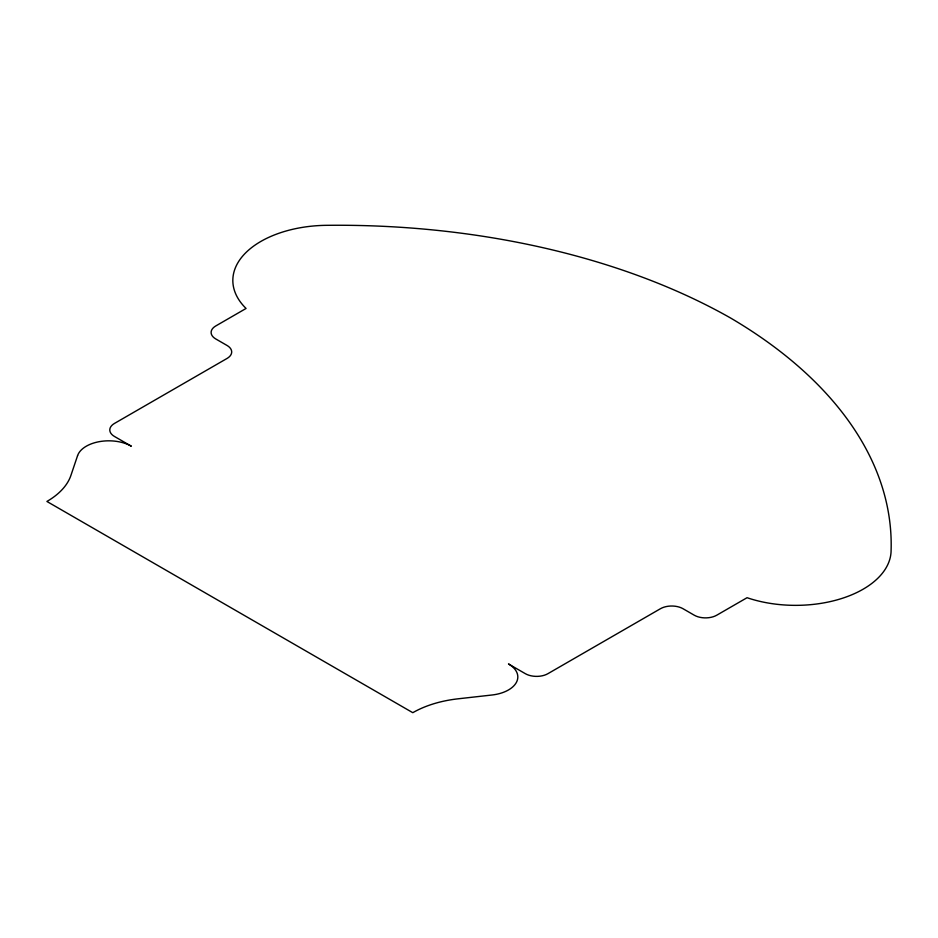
<?xml version="1.0" encoding="UTF-8"?>
<svg xmlns="http://www.w3.org/2000/svg" width="938" height="938" viewBox="0 0 938 938"><rect width="100%" height="100%" fill="white"/><g stroke="black" fill="none" stroke-linecap="round" stroke-linejoin="round"><path stroke-width="1.41" d="M77.561 455.692L70.936 475.355A87.574 50.558 0 0 1 46.9 501.455L412.79 712.692A87.574 50.558 0 0 1 457.99 698.822L492.051 694.999A31.845 18.385 0 0 0 516.428 682.325A31.845 18.385 0 0 0 508.49 663.952L525.374 673.695A15.923 9.192 0 0 0 547.886 673.695L660.469 608.703A15.923 9.192 0 0 1 682.993 608.703L694.249 615.199A15.923 9.192 0 0 0 716.761 615.199L747.058 597.705A95.524 55.154 0 0 0 842.922 598.104A95.524 55.154 0 0 0 891.1 550.243A560.138 323.387 0 0 0 730.561 317.994A560.138 323.387 0 0 0 328.277 225.308A95.524 55.154 0 0 0 245.393 253.119A95.524 55.154 0 0 0 246.061 308.461L215.775 325.955A15.923 9.192 0 0 0 215.775 338.958L227.031 345.454A15.923 9.192 0 0 1 227.031 358.457L114.448 423.448A15.923 9.192 0 0 0 114.448 436.451L131.332 446.207A31.845 18.385 0 0 0 99.51 441.622A31.845 18.385 0 0 0 77.561 455.692"/></g></svg>
